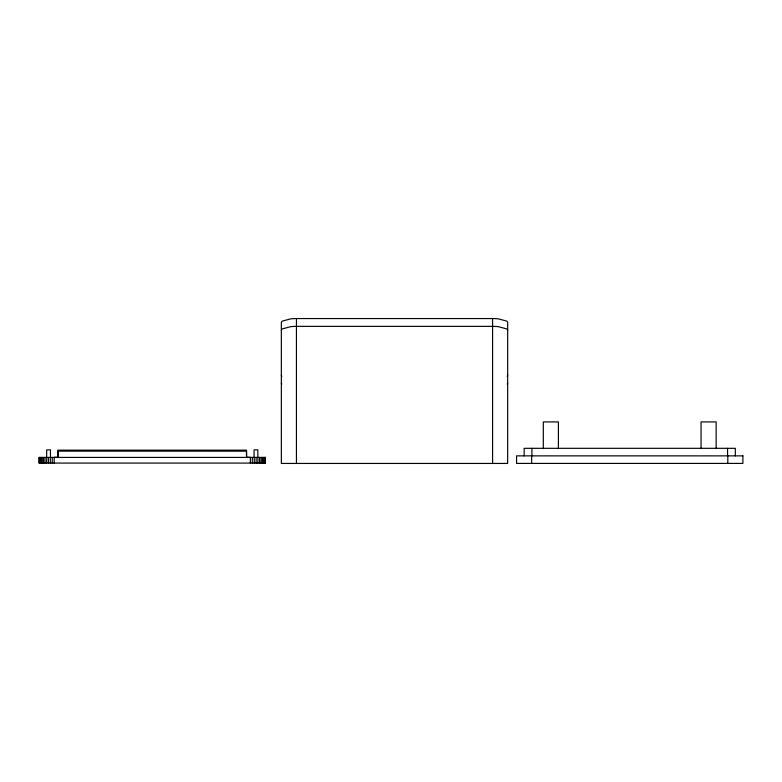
<?xml version="1.0" encoding="UTF-8"?>
<svg xmlns="http://www.w3.org/2000/svg" width="782" height="782" viewBox="0 0 782 782"><rect width="100%" height="100%" fill="white"/><g stroke="black" fill="none" stroke-linecap="round" stroke-linejoin="round"><path stroke-width="1.17" d="M54.193 463.081L54.193 457.421L57.927 457.48L57.927 451.146L246.525 451.165L246.565 457.47L250.338 457.421L250.338 463.081M57.888 457.47L57.927 450.168L246.525 450.168L246.525 457.48M54.193 457.421L57.927 457.392M296.437 318.557L492.582 318.557A14.643 3.793 0 0 1 498.359 318.861L506.531 321.05A16.099 4.164 0 0 1 507.674 322.595L507.674 463.443L281.344 463.443L281.344 322.595A16.099 4.164 0 0 1 282.498 321.05L290.66 318.861A14.643 3.793 0 0 1 296.437 318.557L296.437 463.443M246.525 457.392L250.338 457.421M735.315 455.867L735.315 448.321L524.155 448.321L524.155 455.867M727.807 455.867L727.807 463.413M727.563 448.321L727.563 455.867M716.156 448.594L716.156 421.918L701.063 421.918L701.063 448.594M558.407 448.594L558.407 421.918L543.314 421.918L543.314 448.594M531.907 448.321L531.907 455.867M531.662 455.867L531.662 463.413M492.582 318.557L492.582 463.443M265.293 457.421L265.293 463.081M264.912 457.421L264.912 463.081M264.277 457.421L264.277 463.081M263.407 457.421L263.407 463.081M262.312 457.421L262.312 463.081M261.012 457.421L261.012 463.081M259.526 457.421L259.526 463.081M257.884 463.081L257.845 449.875L254.072 449.875L254.072 457.421M256.115 457.421L256.115 463.081M254.248 457.421L254.248 463.081M252.312 457.421L252.312 463.081M52.218 457.421L52.218 463.081M50.459 457.421L50.459 449.875L46.685 449.875L46.646 463.081M50.283 457.421L50.283 463.081M48.416 457.421L48.416 463.081M45.004 457.421L45.004 463.081M43.518 457.421L43.518 463.081M42.218 457.421L42.218 463.081M41.123 457.421L41.123 463.081M40.244 457.421L40.244 463.081M39.618 457.421L39.618 463.081M39.227 457.421L39.227 463.081M281.862 384.011A16.099 4.164 0 0 1 281.344 382.965M507.674 330.405A16.099 4.164 0 0 0 506.531 328.86L498.359 326.671A14.643 3.793 0 0 0 492.582 326.368L296.437 326.368A14.643 3.793 0 0 0 290.66 326.671L282.498 328.86A16.099 4.164 0 0 0 281.344 330.405M507.674 382.965A16.099 4.164 0 0 1 507.156 384.011M507.674 375.155A16.099 4.164 0 0 1 507.156 376.201M281.862 376.201A16.099 4.164 0 0 1 281.344 375.155M742.9 455.867L516.57 455.867L516.57 463.413L742.9 463.413L742.9 455.867M265.43 457.421L39.1 457.421L39.1 463.081L265.43 463.081L265.43 457.421"/></g></svg>
